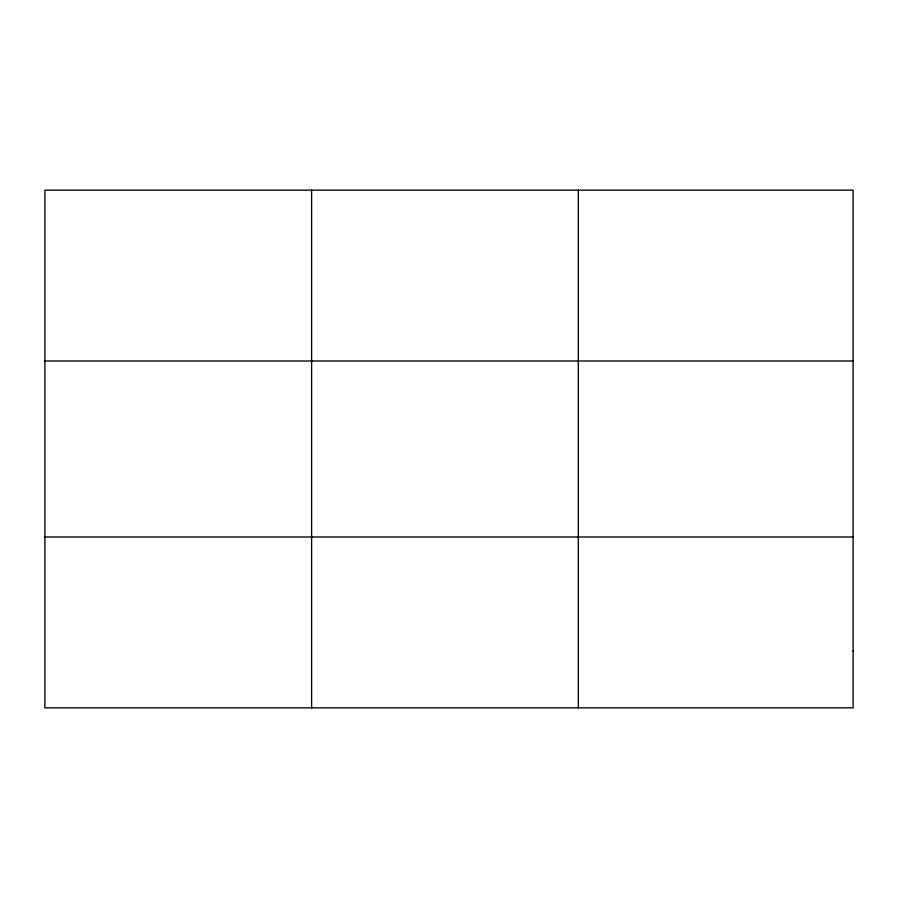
<?xml version="1.0" encoding="UTF-8"?>
<svg xmlns="http://www.w3.org/2000/svg" width="898" height="898" viewBox="0 0 898 898"><rect width="100%" height="100%" fill="white"/><g stroke="black" fill="none" stroke-linecap="round" stroke-linejoin="round"><path stroke-width="1.35" d="M311.606 707.849L311.606 190.152M578.312 707.849L578.312 190.152M44.9 360.996L853.1 360.996M44.9 537.004L853.1 537.004M853.1 650.904L853.1 707.849L44.9 707.849L44.9 190.152L853.1 190.152L853.1 650.904"/></g></svg>
